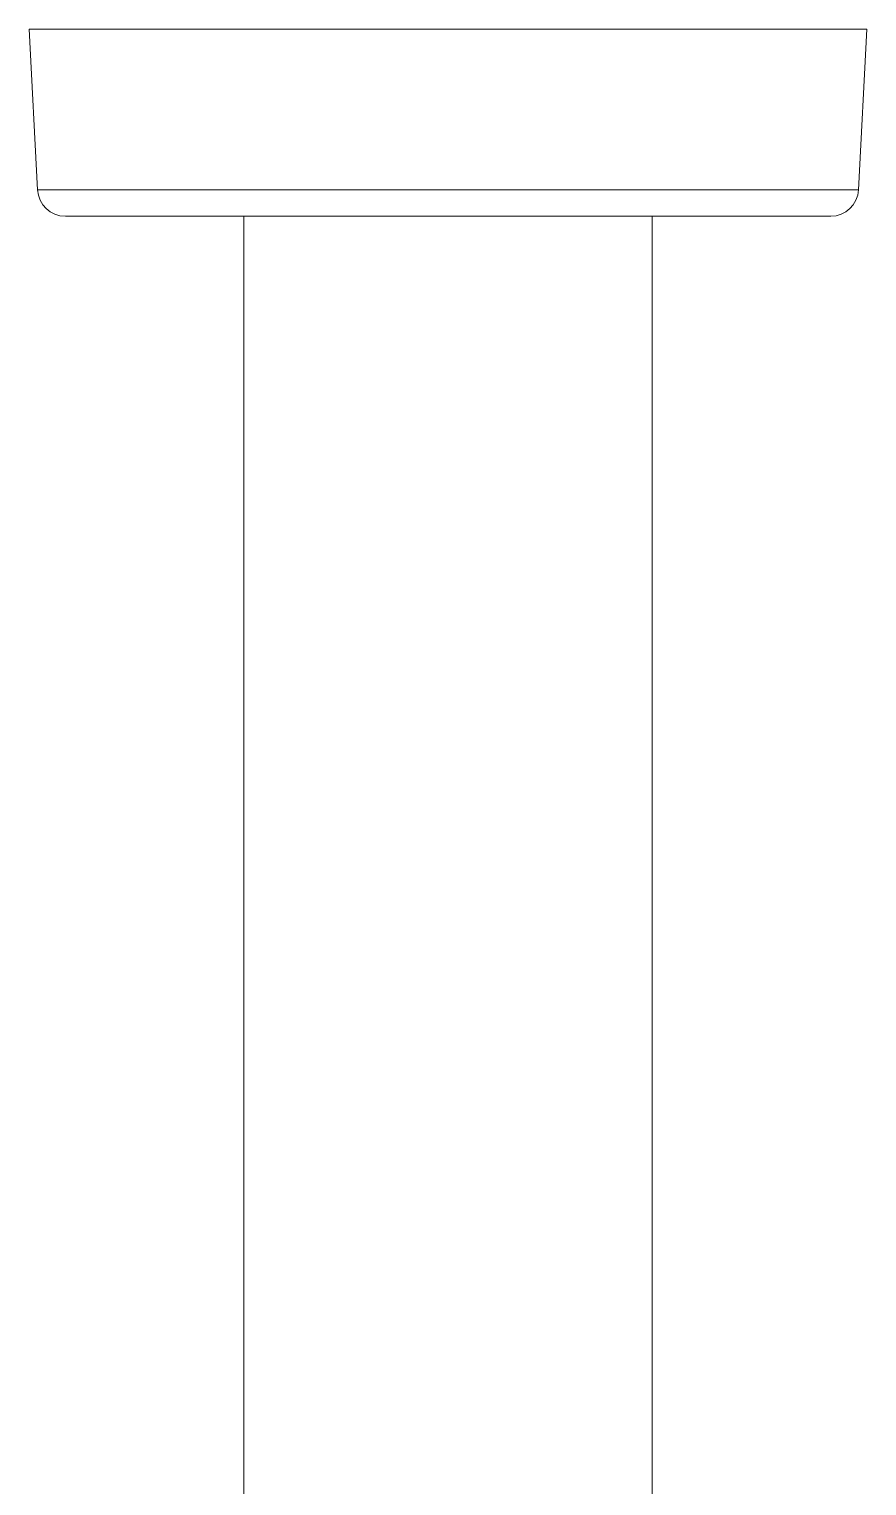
# Model space of a CAD drawing. Header units: millimetres. Extents: x 2.27 to 5, y 4.62 to 5.66.
# Drawn here: x 2.2738 to 2.3459, y 5.527 to 5.6525 of the extents above; entities that cross this region are included whole.
import ezdxf

# ---------------------------------------------------------------- set-up
doc = ezdxf.new("R2010")
doc.units = ezdxf.units.MM

# ---------------------------------------------------------------- blocks, each defined once
blk = doc.blocks.new('110-32-planta')
at = {"linetype": 'Continuous', "lineweight": 5}
for p, q in [((7.66431, 4.26361), (7.59212, 4.26361)), ((7.59284, 4.24976), (7.59212, 4.26361)), ((7.66358, 4.24976), (7.66431, 4.26361)), ((7.66358, 4.24976), (7.59284, 4.24976)), ((7.59524, 4.24749), (7.66119, 4.24749)), ((7.61061, 4.12281), (7.61061, 4.24749)), ((7.64581, 4.12281), (7.64581, 4.24749))]:
    blk.add_line(p, q, dxfattribs=at)
for centre, start, end in [((7.59524, 4.24989), 183, 270), ((7.66119, 4.24989), 270, 357)]:
    blk.add_arc(centre, 0.0024, start, end, dxfattribs=at)

msp = doc.modelspace()

# ---------------------------------------------------------------- block references
msp.add_blockref('110-32-planta', (-5.31836, 1.38888))

doc.saveas('drawing.dxf')
